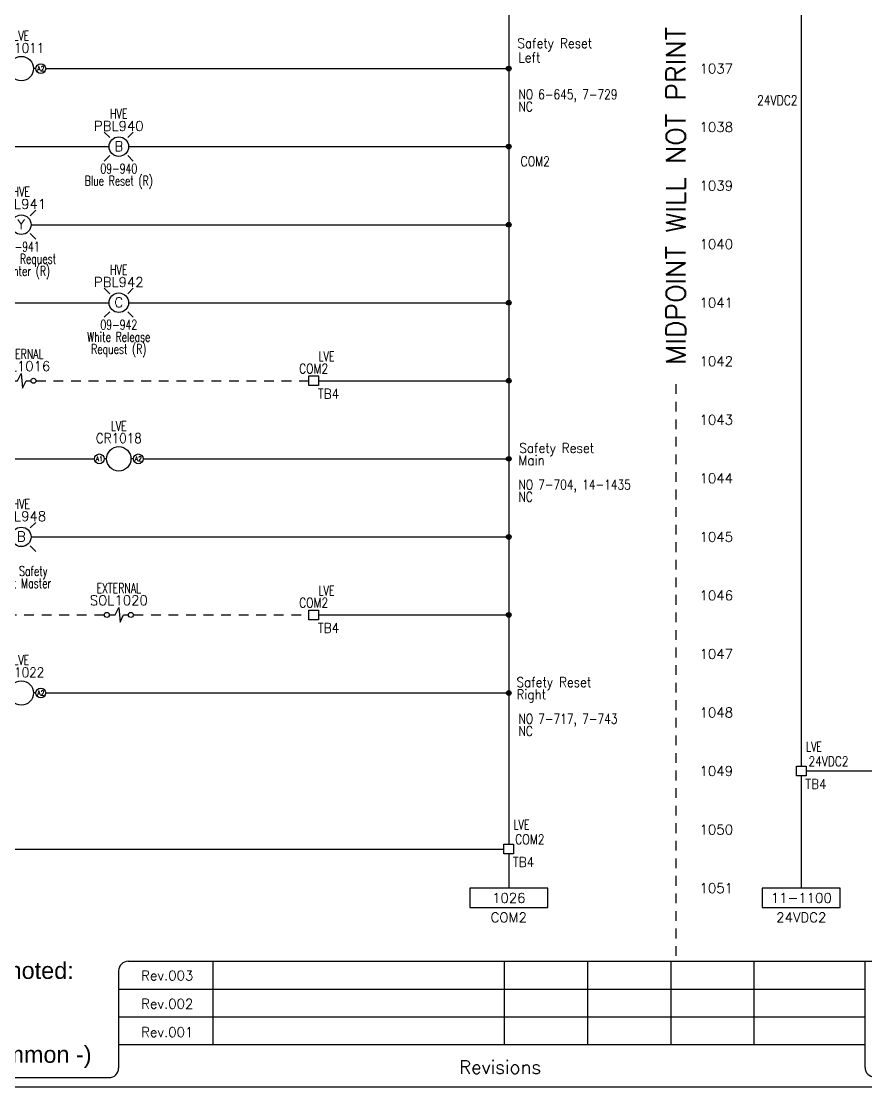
# Model space of a CAD drawing. Header units: inches. Extents: x 0 to 34.2, y 0 to 22.
# Drawn here: x 8.75 to 19.58, y -0.04 to 13.61 of the extents above; entities that cross this region are included whole.
import ezdxf
from ezdxf.enums import TextEntityAlignment as Align

# ---------------------------------------------------------------- set-up
doc = ezdxf.new("R2010")
doc.units = ezdxf.units.IN
doc.header["$MEASUREMENT"] = 0
doc.linetypes.add('HIDDEN2', pattern=[0.1875, 0.125, -0.0625])
for name, color, linetype in [('BLU_12AWG', 5, 'Continuous'), ('BLU_18AWG', 5, 'Continuous'), ('BLU_WHT_12AWG', 4, 'Continuous'), ('DESC', 150, 'Continuous'), ('DESCCHILD', 20, 'Continuous'), ('LOC', 8, 'Continuous'), ('MISC', 7, 'Continuous'), ('SYMS', 7, 'Continuous'), ('TAGS', 1, 'Continuous'), ('TERMS', 3, 'Continuous'), ('WIRENO', 3, 'Continuous'), ('WIREREF', 50, 'Continuous'), ('WIRES', 7, 'Continuous'), ('XREF', 7, 'Continuous'), ('XREFCHILD', 90, 'Continuous')]:
    doc.layers.add(name, color=color, linetype=linetype)
doc.layers.add('MidPoint', color=210, linetype='HIDDEN2', plot=False)
doc.styles.add('Fields', font='simplex.shx', dxfattribs={"height": 0.185})
doc.styles.get("Standard").update_dxf_attribs({"font": 'arial.ttf'})
doc.styles.add('Title_Block', font='simplex.shx', dxfattribs={"height": 0.185})
doc.styles.add('WD', font='romans.shx', dxfattribs={"height": 0.185})

# ---------------------------------------------------------------- blocks, each defined once
blk = doc.blocks.new('RG_Master_Ver_4_2_2')
at = {"color": 3}
for p, q in [((10.12, 1.563), (34.15, 1.563)), ((11.207, 1.563), (11.207, 0.496)), ((14.942, 1.563), (14.942, 0.496)), ((16.009, 1.563), (16.009, 0.496)), ((17.076, 1.563), (17.076, 0.496)), ((18.143, 1.563), (18.143, 0.496)), ((19.566, 1.563), (19.566, 0.203)), ((9.998, 1.441), (9.998, 0.194)), ((9.998, 1.207), (19.566, 1.207)), ((9.998, 0.852), (19.566, 0.852)), ((9.998, 0.496), (19.566, 0.496)), ((0.247, 0.072), (9.875, 0.072))]:
    blk.add_line(p, q, dxfattribs=at)
blk.add_lwpolyline([(0, -0.044), (34.25, -0.044), (34.25, 21.956), (0, 21.956)], close=True, dxfattribs=at)
for centre, start, end in [((10.12, 1.441), 90, 180), ((9.875, 0.194), 270, 360), ((19.689, 0.203), 180, 270)]:
    blk.add_arc(centre, 0.122, start, end, dxfattribs=at)
at = {"layer": 'MidPoint'}
blk.add_line((17.141, 8.956), (17.141, 1.581), dxfattribs=at)
at = {"style": 'Title_Block'}
for s, width, heights, insert, char_height, attachment_point in [('\\pxqc;Rev.003', 1.24498, [0], (9.998, 1.442), 0.125, 1), ('\\pxqc;Rev.002', 1.24498, [0], (9.998, 1.08), 0.125, 1), ('\\pxqc;Rev.001', 1.24498, [0], (9.998, 0.717), 0.125, 1), ('\\pxqc;Revisions', 9.42628, [0.392], (14.889, 0.206), 0.17145, 5)]:
    blk.add_mtext_dynamic_manual_height_columns(s, width=width, gutter_width=0.857, heights=heights, dxfattribs=dict(at, insert=insert, char_height=char_height, attachment_point=attachment_point))
at = {"style": 'Fields'}
for tag, p in [('DESCRIPTION_3', (13.116, 1.307)), ('DRN_3', (15.472, 1.307)), ('CHK_3', (16.529, 1.307)), ('APP_3', (17.552, 1.307)), ('DATE_3', (18.829, 1.307)), ('DRAWING_DESC', (32.229, 1.246)), ('CUSTOMER', (28.997, 1.214)), ('DESCRIPTION_2', (13.116, 0.951)), ('DRN_2', (15.472, 0.951)), ('CHK_2', (16.529, 0.951)), ('APP_2', (17.552, 0.951)), ('DATE_2', (18.829, 0.951)), ('SIZE', (30.715, 0.894)), ('DRAWING_#', (32.125, 0.894)), ('REV', (33.543, 0.894)), ('DESCRIPTION_1', (13.116, 0.596)), ('DRN_1', (15.472, 0.596)), ('CHK_1', (16.529, 0.596)), ('APP_1', (17.552, 0.596)), ('DATE_1', (18.829, 0.596)), ('PROJECT_#', (28.981, 0.581)), ('DRN_BY', (30.875, 0.524)), ('CHK_BY', (31.762, 0.524)), ('APP_BY', (32.75, 0.524)), ('SCALE', (33.652, 0.524)), ('PROJECT_NAME', (29.021, 0.176)), ('SHEETNUM', (32.753, 0.176)), ('TTL_SHTS', (33.547, 0.176))]:
    blk.add_attdef(tag, text='', height=0.125, dxfattribs=at).set_placement(p, align=Align.CENTER)
at = {"style": 'Fields', "flags": 9}
blk.add_attdef('WD_TB', (9.953, 0.194), '', height=0.0638, dxfattribs=at)
at = {"layer": 'MidPoint', "insert": (17.016, 9.206), "char_height": 0.25, "attachment_point": 1, "rotation": 90, "style": 'Fields'}
blk.add_mtext_dynamic_manual_height_columns('MIDPOINT WILL NOT PRINT', width=5.375, gutter_width=0.575, heights=[0], dxfattribs=at)
blk = doc.blocks.new('HA2S1_REF_1')
for p, q in [((0, 0.25), (0, 0)), ((1, 0.25), (0, 0.25)), ((1, 0), (1, 0.25)), ((0, 0), (1, 0))]:
    blk.add_line(p, q)
at = {"style": 'WD', "flags": 1}
blk.add_attdef('SIGCODE', text='', height=0.125, dxfattribs=at).set_placement((0.5, 0.3125), align=Align.CENTER)
at = {"style": 'WD'}
for tag, p in [('XREF', (0.5, 0.0625)), ('DESC1', (0.5, -0.1875))]:
    blk.add_attdef(tag, text='', height=0.125, dxfattribs=at).set_placement(p, align=Align.CENTER)
blk = doc.blocks.new('HPB2B')
for p, q in [((-0.115, 0.115), (-0.186, 0.186)), ((0.115, 0.115), (0.186, 0.186)), ((-0.115, -0.115), (-0.186, -0.186)), ((0.115, -0.115), (0.186, -0.186))]:
    blk.add_line(p, q)
blk.add_circle((0, 0), 0.125)
at = {"style": 'WD', "width": 0.7}
for tag, p in [('INST', (0, 0.528)), ('LOC', (0, 0.359)), ('XREF', (0, -0.344)), ('DESC1', (0, -0.5)), ('DESC2', (0, -0.656))]:
    blk.add_attdef(tag, text='', height=0.125, dxfattribs=at).set_placement(p, align=Align.CENTER)
at = {"style": 'WD'}
for tag, p in [('TAG2', (0, 0.202)), ('COLOR', (0, -0.058))]:
    blk.add_attdef(tag, text='', height=0.125, dxfattribs=at).set_placement(p, align=Align.CENTER)
at = {"style": 'WD', "flags": 9}
blk.add_attdef('FAMILY', text='', height=0.01, dxfattribs=at).set_placement((-0.005, 0.161), align=Align.CENTER)
at = {"style": 'WD'}
for tag, p in [('X2LINK', (0, 0.219)), ('X8LINK', (0, -0.219))]:
    blk.add_attdef(tag, p, '', height=0.01, dxfattribs=at)
at = {"style": 'WD', "flags": 1}
for tag, p in [('X4TERM01', (-0.125, 0)), ('X1TERM02', (0.125, 0))]:
    blk.add_attdef(tag, p, '', height=0.0125, dxfattribs=at)
at = {"linetype": 'Continuous', "style": 'WD', "flags": 8}
blk.add_attdef('TERM01', text='', height=0.125, dxfattribs=at).set_placement((-0.175, -0.031), align=Align.TOP_RIGHT)
blk.add_attdef('TERM02', text='', height=0.125, dxfattribs=at).set_placement((0.175, -0.031), align=Align.TOP_LEFT)
blk = doc.blocks.new('HPB2Y')
for p, q in [((-0.115, 0.115), (-0.186, 0.186)), ((0.115, 0.115), (0.186, 0.186)), ((-0.115, -0.115), (-0.186, -0.186)), ((0.115, -0.115), (0.186, -0.186))]:
    blk.add_line(p, q)
blk.add_circle((0, 0), 0.125)
at = {"style": 'WD', "width": 0.7}
for tag, p in [('INST', (0, 0.528)), ('LOC', (0, 0.359)), ('XREF', (0, -0.344)), ('DESC1', (0, -0.5)), ('DESC2', (0, -0.656))]:
    blk.add_attdef(tag, text='', height=0.125, dxfattribs=at).set_placement(p, align=Align.CENTER)
at = {"style": 'WD'}
for tag, p in [('TAG2', (0, 0.202)), ('COLOR', (0, -0.058))]:
    blk.add_attdef(tag, text='', height=0.125, dxfattribs=at).set_placement(p, align=Align.CENTER)
at = {"style": 'WD', "flags": 9}
blk.add_attdef('FAMILY', text='', height=0.01, dxfattribs=at).set_placement((-0.005, 0.161), align=Align.CENTER)
at = {"style": 'WD'}
for tag, p in [('X2LINK', (0, 0.219)), ('X8LINK', (0, -0.219))]:
    blk.add_attdef(tag, p, '', height=0.01, dxfattribs=at)
at = {"style": 'WD', "flags": 1}
for tag, p in [('X4TERM01', (-0.125, 0)), ('X1TERM02', (0.125, 0))]:
    blk.add_attdef(tag, p, '', height=0.0125, dxfattribs=at)
at = {"linetype": 'Continuous', "style": 'WD', "flags": 8}
blk.add_attdef('TERM01', text='', height=0.125, dxfattribs=at).set_placement((-0.175, -0.031), align=Align.TOP_RIGHT)
blk.add_attdef('TERM02', text='', height=0.125, dxfattribs=at).set_placement((0.175, -0.031), align=Align.TOP_LEFT)
blk = doc.blocks.new('HPB2C')
for p, q in [((-0.115, 0.115), (-0.186, 0.186)), ((0.115, 0.115), (0.186, 0.186)), ((-0.115, -0.115), (-0.186, -0.186)), ((0.115, -0.115), (0.186, -0.186))]:
    blk.add_line(p, q)
blk.add_circle((0, 0), 0.125)
at = {"style": 'WD', "width": 0.7}
for tag, p in [('INST', (0, 0.528)), ('LOC', (0, 0.359)), ('XREF', (0, -0.344)), ('DESC1', (0, -0.5)), ('DESC2', (0, -0.656))]:
    blk.add_attdef(tag, text='', height=0.125, dxfattribs=at).set_placement(p, align=Align.CENTER)
at = {"style": 'WD'}
for tag, p in [('TAG2', (0, 0.202)), ('COLOR', (0, -0.058))]:
    blk.add_attdef(tag, text='', height=0.125, dxfattribs=at).set_placement(p, align=Align.CENTER)
at = {"style": 'WD', "flags": 9}
blk.add_attdef('FAMILY', text='', height=0.01, dxfattribs=at).set_placement((-0.005, 0.161), align=Align.CENTER)
at = {"style": 'WD'}
for tag, p in [('X2LINK', (0, 0.219)), ('X8LINK', (0, -0.219))]:
    blk.add_attdef(tag, p, '', height=0.01, dxfattribs=at)
at = {"style": 'WD', "flags": 1}
for tag, p in [('X4TERM01', (-0.125, 0)), ('X1TERM02', (0.125, 0))]:
    blk.add_attdef(tag, p, '', height=0.0125, dxfattribs=at)
at = {"linetype": 'Continuous', "style": 'WD', "flags": 8}
blk.add_attdef('TERM01', text='', height=0.125, dxfattribs=at).set_placement((-0.175, -0.031), align=Align.TOP_RIGHT)
blk.add_attdef('TERM02', text='', height=0.125, dxfattribs=at).set_placement((0.175, -0.031), align=Align.TOP_LEFT)
blk = doc.blocks.new('WDDOT')
for radius in [0.03, 0.0187, 0.00929]:
    blk.add_circle((0, 0), radius)
blk = doc.blocks.new('WD_WNV')
at = {"linetype": 'Continuous', "style": 'WD', "width": 0.8}
blk.add_attdef('WIRENO', text='', height=0.125, dxfattribs=at).set_placement((-0.05, 0), align=Align.MIDDLE_RIGHT)
at = {"style": 'WD', "flags": 1}
for tag, p in [('W01USER', (-0.062, 0.094)), ('W02USER', (-0.062, 0.086)), ('W03USER', (-0.062, 0.078)), ('W04USER', (-0.062, 0.07)), ('W05USER', (-0.062, 0.062)), ('W06USER', (-0.062, 0.055)), ('W07USER', (-0.062, 0.047)), ('W08USER', (-0.062, 0.039)), ('W09USER', (-0.062, 0.031)), ('W10USER', (-0.062, 0.023))]:
    blk.add_attdef(tag, text='', height=0.005, dxfattribs=at).set_placement(p, align=Align.CENTER)
blk = doc.blocks.new('HSV1')
for p, q in [((-0.123, 0), (-0.047, 0)), ((-0.047, 0), (0, 0.094)), ((0, 0.094), (0.016, -0.094)), ((0.016, -0.094), (0.062, 0)), ((0.062, 0), (0.123, 0))]:
    blk.add_line(p, q)
for centre in [(-0.155, 0), (0.155, 0)]:
    blk.add_circle(centre, 0.0322)
at = {"style": 'WD', "width": 0.7}
for tag, p in [('INST', (0, 0.451)), ('LOC', (0, 0.281))]:
    blk.add_attdef(tag, text='', height=0.125, dxfattribs=at).set_placement(p, align=Align.CENTER)
at = {"style": 'WD'}
blk.add_attdef('TAG1', text='', height=0.125, dxfattribs=at).set_placement((0, 0.125), align=Align.CENTER)
for tag, p, height, flags in [('X4TERM01', (-0.188, 0), 0.0125, 1), ('FAMILY', (0.129, 0.108), 0.01, 9), ('X1TERM02', (0.188, 0), 0.0125, 1)]:
    blk.add_attdef(tag, p, '', height=height, dxfattribs=dict(at, flags=flags))
at = {"linetype": 'Continuous', "style": 'WD', "flags": 9}
for tag, p in [('ASSYCODE', (0.156, 0.047)), ('MFG', (0.156, 0.067)), ('CAT', (0.156, 0.087))]:
    blk.add_attdef(tag, text='', height=0.01, dxfattribs=at).set_placement(p, align=Align.CENTER)
at = {"style": 'WD'}
for tag, p, width in [('DESC1', (1.125, 0), 0.9), ('DESC2', (1.125, -0.156), 0.9), ('DESC3', (1.125, -0.312), 0.9), ('XREF', (1.133, -0.473), 0.8), ('WDTAGALT', (1.133, -0.629), 0.8)]:
    blk.add_attdef(tag, p, '', height=0.125, dxfattribs=dict(at, width=width))
at = {"linetype": 'Continuous', "style": 'WD', "flags": 8}
blk.add_attdef('TERM01', text='', height=0.125, dxfattribs=at).set_placement((-0.25, -0.031), align=Align.TOP_RIGHT)
blk.add_attdef('TERM02', text='', height=0.125, dxfattribs=at).set_placement((0.25, -0.031), align=Align.TOP_LEFT)
at = {"style": 'WD'}
blk.add_attdef('RATING1', (0.078, -0.313), '', height=0.125, dxfattribs=at)
blk = doc.blocks.new('HCR1T')
for p, q in [((-0.156, 0), (-0.188, 0)), ((0.188, 0), (0.156, 0))]:
    blk.add_line(p, q)
for centre, radius in [((0, 0), 0.156), ((-0.25, 0), 0.0625), ((0.25, 0), 0.0625)]:
    blk.add_circle(centre, radius)
at = {"style": 'WD'}
for tag, width, p in [('INST', 0.7, (0, 0.528)), ('LOC', 0.7, (0, 0.359)), ('TAG1', 0.9, (0, 0.202))]:
    blk.add_attdef(tag, text='', height=0.125, dxfattribs=dict(at, width=width)).set_placement(p, align=Align.CENTER)
at = {"style": 'WD', "flags": 9}
blk.add_attdef('FAMILY', text='', height=0.01, dxfattribs=at).set_placement((-0.005, 0.17), align=Align.CENTER)
at = {"linetype": 'Continuous', "style": 'WD', "flags": 1}
for tag, p in [('MFG', (0, 0.14)), ('CAT', (0, 0.159))]:
    blk.add_attdef(tag, text='', height=0.01, dxfattribs=at).set_placement(p, align=Align.MIDDLE)
at = {"style": 'WD'}
for tag, p, width in [('DESC1', (1.126, 0.076), 0.9), ('DESC2', (1.126, -0.081), 0.9), ('DESC3', (1.126, -0.237), 0.9), ('XREFNO', (1.359, -0.393), 0.8), ('XREFNC', (1.359, -0.549), 0.8)]:
    blk.add_attdef(tag, p, '', height=0.125, dxfattribs=dict(at, width=width))
at = {"linetype": 'Continuous', "style": 'WD', "width": 0.8, "flags": 8}
for tag, p in [('TERM01', (-0.25, 0)), ('TERM02', (0.25, 0))]:
    blk.add_attdef(tag, text='', height=0.0625, dxfattribs=at).set_placement(p, align=Align.MIDDLE_CENTER)
at = {"style": 'WD', "flags": 1}
for tag, p in [('X4TERM01', (-0.312, 0)), ('X1TERM02', (0.312, 0))]:
    blk.add_attdef(tag, p, '', height=0.0125, dxfattribs=at)
at = {"linetype": 'Continuous', "style": 'WD', "flags": 9}
blk.add_attdef('ASSYCODE', text='', height=0.01, dxfattribs=at).set_placement((0, 0.109), align=Align.CENTER)
at = {"style": 'WD', "width": 0.8, "flags": 8}
for tag, p in [('NO', (1.126, -0.393)), ('NC', (1.126, -0.549))]:
    blk.add_attdef(tag, p, '', height=0.125, dxfattribs=at)
blk = doc.blocks.new('HT0W01')
for p, q in [((-0.062, 0.062), (0.062, 0.062)), ((-0.062, -0.062), (-0.062, 0.062)), ((0.062, 0.062), (0.062, -0.062)), ((0.062, -0.062), (-0.062, -0.062))]:
    blk.add_line(p, q)
at = {"style": 'WD'}
for tag, p, width in [('INST', (0.062, 0.42), 0.7), ('LOC', (0.062, 0.25), 0.7), ('DESC1', (0.05, -0.385), 0.8)]:
    blk.add_attdef(tag, p, '', height=0.125, dxfattribs=dict(at, width=width))
at = {"linetype": 'Continuous', "style": 'WD', "width": 0.8, "flags": 8}
blk.add_attdef('WIRENO', text='', height=0.125, dxfattribs=at).set_placement((0, 0.094), align=Align.CENTER)
at = {"style": 'WD', "flags": 1}
for tag, p, height in [('X4TERM01', (-0.062, 0), 0.0125), ('X4TERMDESC01', (-0.055, -0.023), 0.025), ('X2TERMDESC01', (-0.006, 0.029), 0.025), ('STRIPSEQ', (0, 0), 0.00125), ('X2TERM01', (0, 0.062), 0.0125), ('X1TERMDESC01', (0.039, 0.007), 0.025), ('X1TERM01', (0.062, 0), 0.0125), ('LINKTERM', (0, -0.002), 0.00125), ('X8TERM01', (0, -0.062), 0.0125), ('X8TERMDESC01', (0, -0.054), 0.025)]:
    blk.add_attdef(tag, p, '', height=height, dxfattribs=at)
at = {"linetype": 'Continuous', "style": 'WD'}
for tag, p, height, width, flags in [('TAGSTRIP', (0.05, -0.229), 0.125, 0.9, 8), ('CAT', (0.213, -0.406), 0.109, 0.8, 1), ('DESC2', (0.05, -0.541), 0.125, 0.8, 8), ('DESC3', (0.05, -0.698), 0.125, 0.8, 8)]:
    blk.add_attdef(tag, p, '', height=height, dxfattribs=dict(at, width=width, flags=flags))
at = {"style": 'WD', "width": 0.7, "flags": 1}
blk.add_attdef('ASSYCODE', (0.062, -0.281), '', height=0.01, dxfattribs=at)
at = {"linetype": 'Continuous', "style": 'WD', "width": 0.8, "flags": 1}
blk.add_attdef('MFG', text='', height=0.109, dxfattribs=at).set_placement((0.088, -0.406), align=Align.RIGHT)

msp = doc.modelspace()

# ---------------------------------------------------------------- linework, layer by layer
at = {"layer": 'BLU_12AWG'}
for p, q in [((18.75, 21.125), (18.75, 4.062)), ((20.562, 4), (18.812, 4)), ((18.75, 3.938), (18.75, 2.5))]:
    msp.add_line(p, q, dxfattribs=at)
at = {"layer": 'BLU_18AWG'}
for p, q in [((6.312, 12), (9.875, 12)), ((6.312, 10), (9.875, 10)), ((6.312, 8), (9.688, 8))]:
    msp.add_line(p, q, dxfattribs=at)
at = {"layer": 'BLU_WHT_12AWG'}
for p, q in [((15, 21.125), (15, 3.062)), ((9.062, 13), (15, 13)), ((10.125, 12), (15, 12)), ((8.875, 11), (15, 11)), ((10.125, 10), (15, 10)), ((12.562, 9), (15, 9)), ((10.312, 8), (15, 8)), ((8.875, 7), (15, 7)), ((12.562, 6), (15, 6)), ((9.062, 5), (15, 5)), ((4.688, 3), (14.938, 3)), ((15, 2.938), (15, 2.5))]:
    msp.add_line(p, q, dxfattribs=at)
at = {"layer": 'WIRES', "linetype": 'HIDDEN2'}
for p, q in [((8.938, 9), (12.438, 9)), ((6.312, 6), (9.812, 6)), ((10.188, 6), (12.438, 6))]:
    msp.add_line(p, q, dxfattribs=at)

# ---------------------------------------------------------------- block references
msp.add_blockref('RG_Master_Ver_4_2_2', (0, 0))
at = {"layer": 'SYMS'}
ref = msp.add_blockref('HCR1T', (8.75, 13), dxfattribs=at)
ref.add_attrib('TERM02', 'A2', dxfattribs={"layer": 'TERMS', "linetype": 'Continuous', "height": 0.0625, "style": 'WD', "width": 0.8, "flags": 8}).set_placement((9, 13), align=Align.MIDDLE_CENTER)
ref.add_attrib('TERM01', 'A1', dxfattribs={"layer": 'TERMS', "linetype": 'Continuous', "height": 0.0625, "style": 'WD', "width": 0.8, "flags": 8}).set_placement((8.5, 13), align=Align.MIDDLE_CENTER)
ref.add_attrib('LOC', 'LVE', dxfattribs={"layer": 'LOC', "height": 0.125, "style": 'WD', "width": 0.7}).set_placement((8.75, 13.359), align=Align.CENTER)
ref.add_attrib('NC', 'NC', (15.125, 12.451), dxfattribs={"layer": 'MISC', "height": 0.125, "style": 'WD', "width": 0.8, "flags": 8})
ref.add_attrib('NO', 'NO', (15.125, 12.607), dxfattribs={"layer": 'MISC', "height": 0.125, "style": 'WD', "width": 0.8, "flags": 8})
ref.add_attrib('XREFNO', '6-645, 7-729', (15.375, 12.607), dxfattribs={"layer": 'XREF', "height": 0.125, "style": 'WD', "width": 0.8})
ref.add_attrib('DESC2', 'Left', (15.123, 13.079), dxfattribs={"layer": 'DESC', "height": 0.125, "style": 'WD', "width": 0.9})
ref.add_attrib('DESC1', 'Safety Reset', (15.111, 13.262), dxfattribs={"layer": 'DESC', "height": 0.125, "style": 'WD', "width": 0.9})
ref.add_attrib('TAG1', 'CR1011', dxfattribs={"layer": 'TAGS', "height": 0.125, "style": 'WD', "width": 0.9}).set_placement((8.75, 13.202), align=Align.CENTER)
for p in [(15, 13), (15, 12), (15, 11), (15, 10), (15, 9), (15, 8), (15, 7), (15, 6), (15, 5)]:
    msp.add_blockref('WDDOT', p, dxfattribs=at)
ref = msp.add_blockref('HPB2B', (10, 12), dxfattribs=at)
ref.add_attrib('XREF', '09-940', dxfattribs={"layer": 'XREFCHILD', "height": 0.125, "style": 'WD', "width": 0.7}).set_placement((10, 11.656), align=Align.CENTER)
ref.add_attrib('DESC1', 'Blue Reset (R)', dxfattribs={"layer": 'DESCCHILD', "height": 0.125, "style": 'WD', "width": 0.7}).set_placement((10, 11.5), align=Align.CENTER)
ref.add_attrib('LOC', 'HVE', dxfattribs={"layer": 'LOC', "height": 0.125, "style": 'WD', "width": 0.7}).set_placement((10, 12.359), align=Align.CENTER)
ref.add_attrib('TAG2', 'PBL940', dxfattribs={"layer": 'TAGS', "height": 0.125, "style": 'WD'}).set_placement((10, 12.202), align=Align.CENTER)
ref.add_attrib('COLOR', 'B', dxfattribs={"layer": 'MISC', "height": 0.125, "style": 'WD'}).set_placement((10, 11.942), align=Align.CENTER)
ref = msp.add_blockref('HPB2Y', (8.75, 11), dxfattribs=at)
ref.add_attrib('XREF', '09-941', dxfattribs={"layer": 'XREFCHILD', "height": 0.125, "style": 'WD', "width": 0.7}).set_placement((8.75, 10.656), align=Align.CENTER)
ref.add_attrib('DESC1', 'Amber Request', dxfattribs={"layer": 'DESCCHILD', "height": 0.125, "style": 'WD', "width": 0.7}).set_placement((8.75, 10.5), align=Align.CENTER)
ref.add_attrib('DESC2', 'To Enter (R)', dxfattribs={"layer": 'DESCCHILD', "height": 0.125, "style": 'WD', "width": 0.7}).set_placement((8.75, 10.344), align=Align.CENTER)
ref.add_attrib('LOC', 'HVE', dxfattribs={"layer": 'LOC', "height": 0.125, "style": 'WD', "width": 0.7}).set_placement((8.75, 11.359), align=Align.CENTER)
ref.add_attrib('TAG2', 'PBL941', dxfattribs={"layer": 'TAGS', "height": 0.125, "style": 'WD'}).set_placement((8.75, 11.202), align=Align.CENTER)
ref.add_attrib('COLOR', 'Y', dxfattribs={"layer": 'MISC', "height": 0.125, "style": 'WD'}).set_placement((8.75, 10.942), align=Align.CENTER)
ref = msp.add_blockref('HPB2C', (10, 10), dxfattribs=at)
ref.add_attrib('XREF', '09-942', dxfattribs={"layer": 'XREFCHILD', "height": 0.125, "style": 'WD', "width": 0.7}).set_placement((10, 9.656), align=Align.CENTER)
ref.add_attrib('DESC1', 'White Release', dxfattribs={"layer": 'DESCCHILD', "height": 0.125, "style": 'WD', "width": 0.7}).set_placement((10, 9.5), align=Align.CENTER)
ref.add_attrib('DESC2', 'Request (R)', dxfattribs={"layer": 'DESCCHILD', "height": 0.125, "style": 'WD', "width": 0.7}).set_placement((10, 9.344), align=Align.CENTER)
ref.add_attrib('LOC', 'HVE', dxfattribs={"layer": 'LOC', "height": 0.125, "style": 'WD', "width": 0.7}).set_placement((10, 10.359), align=Align.CENTER)
ref.add_attrib('TAG2', 'PBL942', dxfattribs={"layer": 'TAGS', "height": 0.125, "style": 'WD'}).set_placement((10, 10.202), align=Align.CENTER)
ref.add_attrib('COLOR', 'C', dxfattribs={"layer": 'MISC', "height": 0.125, "style": 'WD'}).set_placement((10, 9.942), align=Align.CENTER)
ref = msp.add_blockref('HSV1', (8.75, 9), dxfattribs=at)
ref.add_attrib('LOC', 'EXTERNAL', dxfattribs={"layer": 'LOC', "height": 0.125, "style": 'WD', "width": 0.7}).set_placement((8.75, 9.281), align=Align.CENTER)
ref.add_attrib('TAG1', 'SOL1016', dxfattribs={"layer": 'TAGS', "height": 0.125, "style": 'WD'}).set_placement((8.75, 9.125), align=Align.CENTER)
ref = msp.add_blockref('HT0W01', (12.5, 9), dxfattribs=at)
ref.add_attrib('LOC', 'LVE', (12.562, 9.25), dxfattribs={"layer": 'LOC', "height": 0.125, "style": 'WD', "width": 0.7})
ref.add_attrib('WIRENO', 'COM2', dxfattribs={"layer": 'WIREREF', "linetype": 'Continuous', "height": 0.125, "style": 'WD', "width": 0.8, "flags": 8}).set_placement((12.5, 9.094), align=Align.CENTER)
ref.add_attrib('TAGSTRIP', 'TB4', (12.55, 8.771), dxfattribs={"layer": 'TAGS', "linetype": 'Continuous', "height": 0.125, "style": 'WD', "width": 0.9, "flags": 8})
ref = msp.add_blockref('HCR1T', (10, 8), dxfattribs=at)
ref.add_attrib('TERM02', 'A2', dxfattribs={"layer": 'TERMS', "linetype": 'Continuous', "height": 0.0625, "style": 'WD', "width": 0.8, "flags": 8}).set_placement((10.25, 8), align=Align.MIDDLE_CENTER)
ref.add_attrib('TERM01', 'A1', dxfattribs={"layer": 'TERMS', "linetype": 'Continuous', "height": 0.0625, "style": 'WD', "width": 0.8, "flags": 8}).set_placement((9.75, 8), align=Align.MIDDLE_CENTER)
ref.add_attrib('LOC', 'LVE', dxfattribs={"layer": 'LOC', "height": 0.125, "style": 'WD', "width": 0.7}).set_placement((10, 8.359), align=Align.CENTER)
ref.add_attrib('NC', 'NC', (15.125, 7.451), dxfattribs={"layer": 'MISC', "height": 0.125, "style": 'WD', "width": 0.8, "flags": 8})
ref.add_attrib('NO', 'NO', (15.125, 7.607), dxfattribs={"layer": 'MISC', "height": 0.125, "style": 'WD', "width": 0.8, "flags": 8})
ref.add_attrib('XREFNO', '7-704, 14-1435', (15.375, 7.607), dxfattribs={"layer": 'XREF', "height": 0.125, "style": 'WD', "width": 0.8})
ref.add_attrib('DESC2', 'Main', (15.123, 7.919), dxfattribs={"layer": 'DESC', "height": 0.125, "style": 'WD', "width": 0.9})
ref.add_attrib('DESC1', 'Safety Reset', (15.135, 8.076), dxfattribs={"layer": 'DESC', "height": 0.125, "style": 'WD', "width": 0.9})
ref.add_attrib('TAG1', 'CR1018', dxfattribs={"layer": 'TAGS', "height": 0.125, "style": 'WD', "width": 0.9}).set_placement((10, 8.202), align=Align.CENTER)
ref = msp.add_blockref('HPB2B', (8.75, 7), dxfattribs=at)
ref.add_attrib('DESC1', 'Blue Safety', dxfattribs={"layer": 'DESCCHILD', "height": 0.125, "style": 'WD', "width": 0.7}).set_placement((8.75, 6.5), align=Align.CENTER)
ref.add_attrib('DESC2', 'Reset Master', dxfattribs={"layer": 'DESCCHILD', "height": 0.125, "style": 'WD', "width": 0.7}).set_placement((8.75, 6.344), align=Align.CENTER)
ref.add_attrib('LOC', 'HVE', dxfattribs={"layer": 'LOC', "height": 0.125, "style": 'WD', "width": 0.7}).set_placement((8.75, 7.359), align=Align.CENTER)
ref.add_attrib('TAG2', 'PBL948', dxfattribs={"layer": 'TAGS', "height": 0.125, "style": 'WD'}).set_placement((8.75, 7.202), align=Align.CENTER)
ref.add_attrib('COLOR', 'B', dxfattribs={"layer": 'MISC', "height": 0.125, "style": 'WD'}).set_placement((8.75, 6.942), align=Align.CENTER)
ref = msp.add_blockref('HSV1', (10, 6), dxfattribs=at)
ref.add_attrib('LOC', 'EXTERNAL', dxfattribs={"layer": 'LOC', "height": 0.125, "style": 'WD', "width": 0.7}).set_placement((10, 6.281), align=Align.CENTER)
ref.add_attrib('TAG1', 'SOL1020', dxfattribs={"layer": 'TAGS', "height": 0.125, "style": 'WD'}).set_placement((10, 6.125), align=Align.CENTER)
ref = msp.add_blockref('HT0W01', (12.5, 6), dxfattribs=at)
ref.add_attrib('LOC', 'LVE', (12.562, 6.25), dxfattribs={"layer": 'LOC', "height": 0.125, "style": 'WD', "width": 0.7})
ref.add_attrib('WIRENO', 'COM2', dxfattribs={"layer": 'WIREREF', "linetype": 'Continuous', "height": 0.125, "style": 'WD', "width": 0.8, "flags": 8}).set_placement((12.5, 6.094), align=Align.CENTER)
ref.add_attrib('TAGSTRIP', 'TB4', (12.55, 5.771), dxfattribs={"layer": 'TAGS', "linetype": 'Continuous', "height": 0.125, "style": 'WD', "width": 0.9, "flags": 8})
ref = msp.add_blockref('HCR1T', (8.75, 5), dxfattribs=at)
ref.add_attrib('TERM02', 'A2', dxfattribs={"layer": 'TERMS', "linetype": 'Continuous', "height": 0.0625, "style": 'WD', "width": 0.8, "flags": 8}).set_placement((9, 5), align=Align.MIDDLE_CENTER)
ref.add_attrib('TERM01', 'A1', dxfattribs={"layer": 'TERMS', "linetype": 'Continuous', "height": 0.0625, "style": 'WD', "width": 0.8, "flags": 8}).set_placement((8.5, 5), align=Align.MIDDLE_CENTER)
ref.add_attrib('LOC', 'LVE', dxfattribs={"layer": 'LOC', "height": 0.125, "style": 'WD', "width": 0.7}).set_placement((8.75, 5.359), align=Align.CENTER)
ref.add_attrib('NC', 'NC', (15.125, 4.451), dxfattribs={"layer": 'MISC', "height": 0.125, "style": 'WD', "width": 0.8, "flags": 8})
ref.add_attrib('NO', 'NO', (15.125, 4.607), dxfattribs={"layer": 'MISC', "height": 0.125, "style": 'WD', "width": 0.8, "flags": 8})
ref.add_attrib('XREFNO', '7-717, 7-743', (15.375, 4.607), dxfattribs={"layer": 'XREF', "height": 0.125, "style": 'WD', "width": 0.8})
ref.add_attrib('DESC2', 'Right', (15.099, 4.919), dxfattribs={"layer": 'DESC', "height": 0.125, "style": 'WD', "width": 0.9})
ref.add_attrib('DESC1', 'Safety Reset', (15.099, 5.076), dxfattribs={"layer": 'DESC', "height": 0.125, "style": 'WD', "width": 0.9})
ref.add_attrib('TAG1', 'CR1022', dxfattribs={"layer": 'TAGS', "height": 0.125, "style": 'WD', "width": 0.9}).set_placement((8.75, 5.202), align=Align.CENTER)
ref = msp.add_blockref('HT0W01', (18.75, 4), dxfattribs=at)
ref.add_attrib('LOC', 'LVE', (18.812, 4.25), dxfattribs={"layer": 'LOC', "height": 0.125, "style": 'WD', "width": 0.7})
ref.add_attrib('WIRENO', '24VDC2', dxfattribs={"layer": 'WIREREF', "linetype": 'Continuous', "height": 0.125, "style": 'WD', "width": 0.8, "flags": 8}).set_placement((19.098, 4.062), align=Align.CENTER)
ref.add_attrib('TAGSTRIP', 'TB4', (18.8, 3.771), dxfattribs={"layer": 'TAGS', "linetype": 'Continuous', "height": 0.125, "style": 'WD', "width": 0.9, "flags": 8})
ref = msp.add_blockref('HT0W01', (15, 3), dxfattribs=at)
ref.add_attrib('LOC', 'LVE', (15.062, 3.25), dxfattribs={"layer": 'LOC', "height": 0.125, "style": 'WD', "width": 0.7})
ref.add_attrib('WIRENO', 'COM2', dxfattribs={"layer": 'WIREREF', "linetype": 'Continuous', "height": 0.125, "style": 'WD', "width": 0.8, "flags": 8}).set_placement((15.27, 3.062), align=Align.CENTER)
ref.add_attrib('TAGSTRIP', 'TB4', (15.05, 2.771), dxfattribs={"layer": 'TAGS', "linetype": 'Continuous', "height": 0.125, "style": 'WD', "width": 0.9, "flags": 8})
ref = msp.add_blockref('HA2S1_REF_1', (14.5, 2.25), dxfattribs=at)
ref.add_attrib('XREF', '1026', dxfattribs={"layer": 'XREF', "height": 0.125, "style": 'WD'}).set_placement((15, 2.312), align=Align.CENTER)
ref.add_attrib('DESC1', 'COM2', dxfattribs={"layer": 'DESC', "height": 0.125, "style": 'WD'}).set_placement((15, 2.062), align=Align.CENTER)
ref = msp.add_blockref('HA2S1_REF_1', (18.25, 2.25), dxfattribs=at)
ref.add_attrib('XREF', '11-1100', dxfattribs={"layer": 'XREF', "height": 0.125, "style": 'WD'}).set_placement((18.75, 2.312), align=Align.CENTER)
ref.add_attrib('DESC1', '24VDC2', dxfattribs={"layer": 'DESC', "height": 0.125, "style": 'WD'}).set_placement((18.75, 2.062), align=Align.CENTER)
at = {"layer": 'WIRENO'}
ref = msp.add_blockref('WD_WNV', (18.75, 12.594), dxfattribs=at)
ref.add_attrib('WIRENO', '24VDC2', dxfattribs={"linetype": 'Continuous', "height": 0.125, "style": 'WD', "width": 0.8}).set_placement((18.7, 12.594), align=Align.MIDDLE_RIGHT)
ref = msp.add_blockref('WD_WNV', (15, 12.094), dxfattribs=at)
ref.add_attrib('WIRENO', 'COM2', dxfattribs={"linetype": 'Continuous', "height": 0.125, "style": 'WD', "width": 0.8}).set_placement((15.525, 11.812), align=Align.MIDDLE_RIGHT)

# ---------------------------------------------------------------- texts
at = {"style": 'WD'}
for s, p in [('1037', (17.875, 13)), ('1038', (17.875, 12.25)), ('1039', (17.875, 11.5)), ('1040', (17.875, 10.75)), ('1041', (17.875, 10)), ('1042', (17.875, 9.25)), ('1043', (17.875, 8.5)), ('1044', (17.875, 7.75)), ('1045', (17.875, 7)), ('1046', (17.875, 6.25)), ('1047', (17.875, 5.5)), ('1048', (17.875, 4.75)), ('1049', (17.875, 4)), ('1050', (17.875, 3.25)), ('1051', (17.875, 2.5))]:
    msp.add_text(s, height=0.125, dxfattribs=at).set_placement(p, align=Align.MIDDLE_RIGHT)
at = {"insert": (0.062, 1.552), "char_height": 0.215, "attachment_point": 1}
msp.add_mtext_dynamic_manual_height_columns('\\pxqc;{\\fArial|b1|i1|c0|p34;NOTE:} {\\fArial|b1|i0|c0|p34;ALL} Control wire will be as follows unless otherwise noted:\\P\\P120VAC - {\\fArial|b1|i0|c0|p34;16AWG} MTW Red(Hot) & White(Neutral)\\P5 to 24VDC - {\\fArial|b1|i0|c0|p34;18AWG} MTW Blue(Positive +) & White/Blue(Common -)', width=9.875, gutter_width=0.9, heights=[0], dxfattribs=at)

doc.saveas('drawing.dxf')
